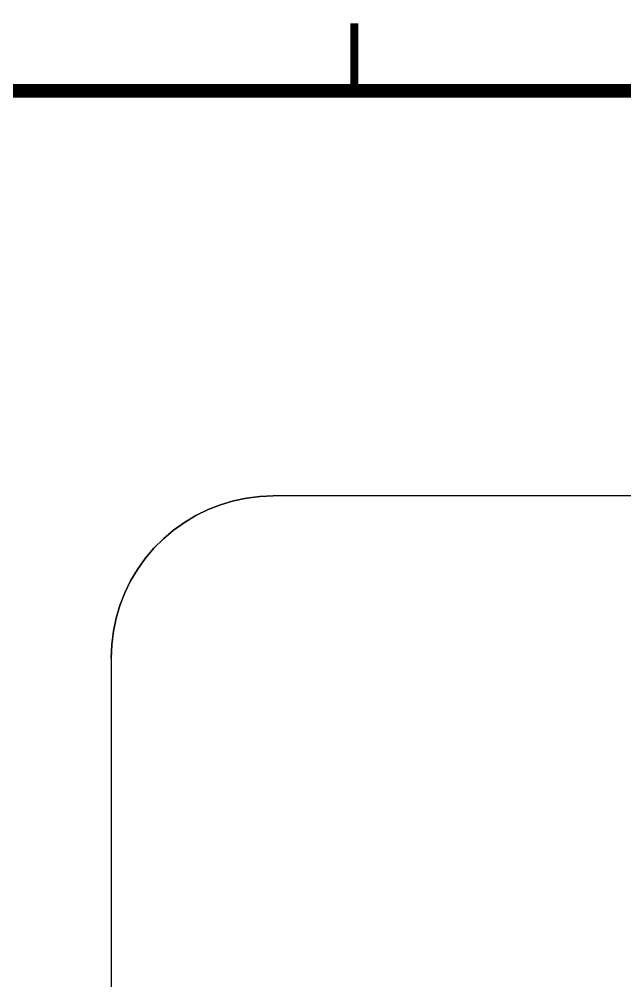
# Model space of a CAD drawing. Extents: x 295 to 953, y 10 to 290.
# Drawn here: x 577.07 to 599.49, y 252.04 to 287.65 of the extents above; entities that cross this region are included whole.
import ezdxf

# ---------------------------------------------------------------- set-up
doc = ezdxf.new("R2010")
doc.units = 0
doc.header["$LTSCALE"] = 5
doc.header["$MEASUREMENT"] = 0
doc.layers.get('0').update_dxf_attribs({"linetype": 'CONTINUOUS', "lineweight": 25})
doc.layers.add('FROMC1', color=7, linetype='CONTINUOUS')
doc.layers.add('테두리', color=3, linetype='CONTINUOUS')

# ---------------------------------------------------------------- blocks, each defined once
blk = doc.blocks.new('C')
at = {"layer": '테두리'}
for points, const_width in [([(112.5, 287.5), (112.5, 285)], 0.3), ([(15, 285), (15, 15), (405, 15), (405, 285), (15, 285)], 0.5)]:
    blk.add_lwpolyline(points, dxfattribs=dict(at, const_width=const_width))

msp = doc.modelspace()

# ---------------------------------------------------------------- linework, layer by layer
at = {"layer": 'FROMC1'}
for p, q in [((585.004, 269.812), (585.486, 269.913)), ((585.486, 269.913), (585.004, 269.812)), ((585.486, 269.913), (585.979, 269.979)), ((585.979, 269.979), (585.486, 269.913)), ((585.979, 269.979), (586.477, 270)), ((586.477, 270), (585.979, 269.979)), ((794.473, 270), (586.477, 270)), ((794.473, 270), (586.477, 270)), ((584.064, 269.492), (584.526, 269.674)), ((584.526, 269.674), (584.064, 269.492)), ((584.526, 269.674), (585.004, 269.812)), ((585.004, 269.812), (584.526, 269.674)), ((583.195, 269.019), (583.617, 269.273)), ((583.617, 269.273), (583.195, 269.019)), ((583.617, 269.273), (584.064, 269.492)), ((584.064, 269.492), (583.617, 269.273)), ((582.789, 268.735), (583.195, 269.019)), ((583.195, 269.019), (582.789, 268.735)), ((582.413, 268.41), (582.789, 268.735)), ((582.789, 268.735), (582.413, 268.41)), ((582.063, 268.059), (582.413, 268.41)), ((582.413, 268.41), (582.063, 268.059)), ((581.742, 267.683), (582.063, 268.059)), ((582.063, 268.059), (581.742, 267.683)), ((581.453, 267.277), (581.742, 267.683)), ((581.742, 267.683), (581.453, 267.277)), ((581.199, 266.855), (581.453, 267.277)), ((581.453, 267.277), (581.199, 266.855)), ((580.98, 266.408), (581.199, 266.855)), ((581.199, 266.855), (580.98, 266.408)), ((580.798, 265.946), (580.98, 266.408)), ((580.98, 266.408), (580.798, 265.946)), ((580.66, 265.468), (580.798, 265.946)), ((580.798, 265.946), (580.66, 265.468)), ((580.559, 264.986), (580.66, 265.468)), ((580.66, 265.468), (580.559, 264.986)), ((580.498, 264.493), (580.559, 264.986)), ((580.559, 264.986), (580.498, 264.493)), ((580.478, 263.995), (580.498, 264.493)), ((580.498, 264.493), (580.478, 263.995)), ((580.478, 263.995), (580.478, 75.999)), ((580.478, 263.995), (580.478, 75.999))]:
    msp.add_line(p, q, dxfattribs=at)

# ---------------------------------------------------------------- block references
msp.add_blockref('C', (476.978, 0))

doc.saveas('drawing.dxf')
